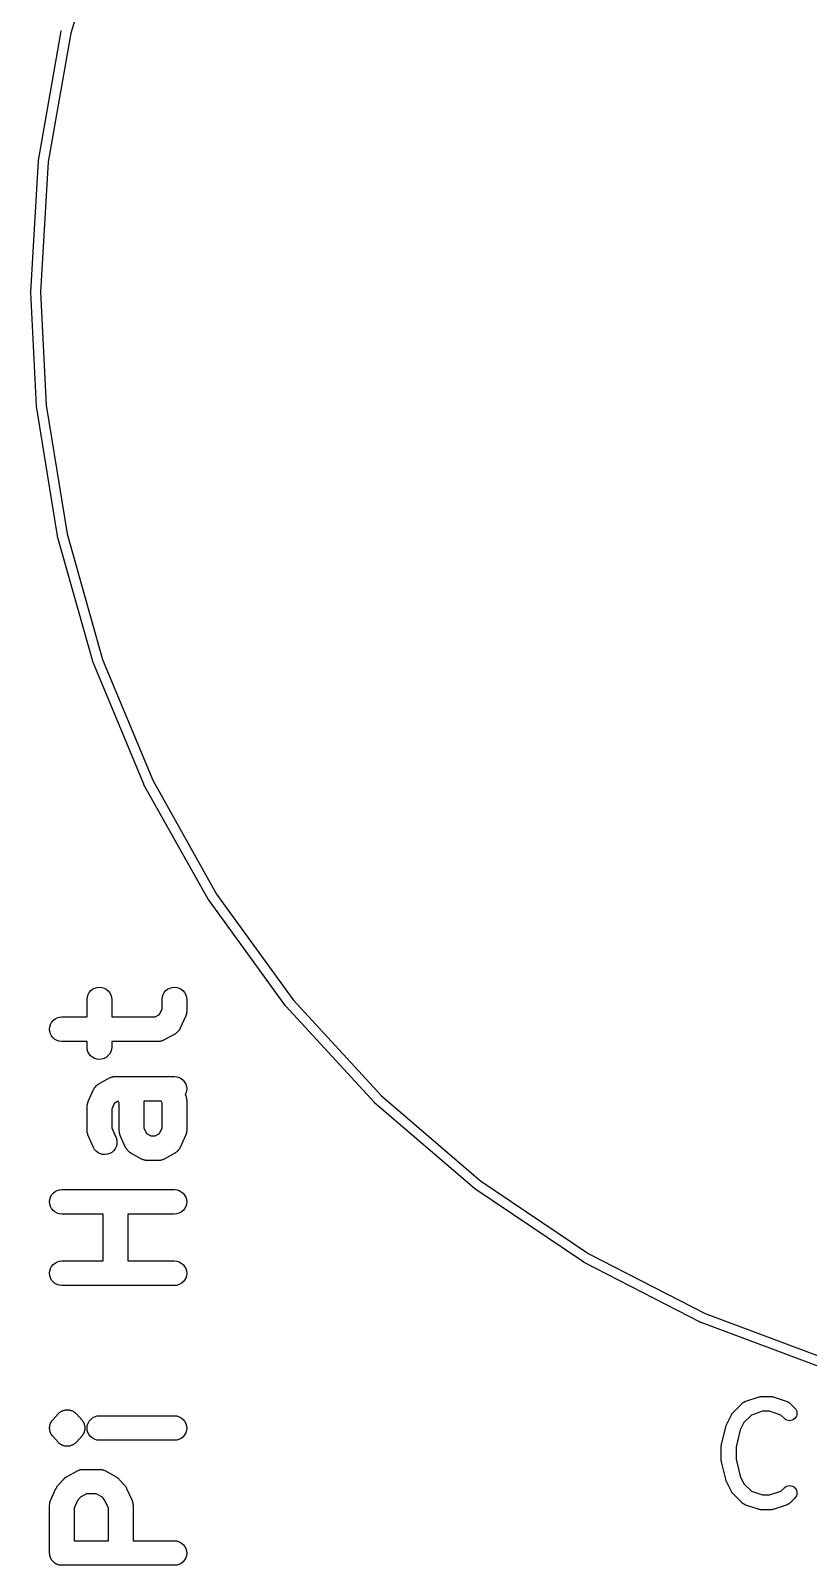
# Model space of a CAD drawing. Extents: x 122.8 to 186.2, y -119.4 to -70.3.
# Drawn here: x 122.79 to 130.69, y -102.82 to -87.23 of the extents above; entities that cross this region are included whole.
import ezdxf

# ---------------------------------------------------------------- set-up
doc = ezdxf.new("R2010")
doc.units = 0
doc.layers.add('BLACK', color=7, linetype='CONTINUOUS')

msp = doc.modelspace()

# ---------------------------------------------------------------- linework, layer by layer
at = {"layer": 'BLACK', "linetype": 'CONTINUOUS'}
for p, q in [((123.58, -85.9845), (123.198, -87.2547)), ((122.868, -88.5462), (123.1, -87.2343)), ((123.198, -87.2547), (122.967, -88.5608)), ((123.1, -87.2343), (123.101, -87.2294)), ((123.101, -87.2291), (123.101, -87.2287)), ((123.101, -87.2294), (123.101, -87.2291)), ((122.789, -89.8811), (122.867, -88.552)), ((122.867, -88.547), (122.868, -88.5466)), ((122.867, -88.552), (122.867, -88.547)), ((122.868, -88.5466), (122.868, -88.5462)), ((122.967, -88.5608), (122.889, -89.884)), ((122.789, -89.885), (122.789, -89.8811)), ((122.789, -89.8887), (122.789, -89.885)), ((122.847, -91.0396), (122.789, -89.8887)), ((122.889, -89.884), (122.889, -89.885)), ((122.889, -89.885), (122.889, -89.8862)), ((122.889, -89.8862), (122.947, -91.0318)), ((122.847, -91.0398), (122.847, -91.0396)), ((122.847, -91.04), (122.847, -91.0398)), ((122.848, -91.045), (122.847, -91.04)), ((123.06, -92.3604), (122.848, -91.045)), ((122.947, -91.0318), (123.158, -92.3416)), ((123.06, -92.3607), (123.06, -92.3604)), ((123.06, -92.3611), (123.06, -92.3607)), ((123.061, -92.3661), (123.06, -92.3611)), ((123.425, -93.6477), (123.061, -92.3661)), ((123.158, -92.3416), (123.52, -93.6176)), ((123.425, -93.6481), (123.425, -93.6477)), ((123.425, -93.6485), (123.425, -93.6481)), ((123.427, -93.6531), (123.425, -93.6485)), ((123.427, -93.6533), (123.427, -93.6531)), ((123.938, -94.8837), (123.427, -93.6533)), ((123.427, -93.6533), (123.427, -93.6533)), ((123.52, -93.6176), (124.029, -94.8427)), ((123.938, -94.8841), (123.938, -94.8837)), ((123.938, -94.8844), (123.938, -94.8841)), ((123.94, -94.8889), (123.938, -94.8844)), ((123.94, -94.889), (123.94, -94.8889)), ((124.591, -96.0514), (123.94, -94.889)), ((123.94, -94.889), (123.94, -94.889)), ((124.029, -94.8427), (124.677, -96)), ((124.677, -96), (125.456, -97.0738)), ((124.592, -96.0517), (124.591, -96.0514)), ((124.592, -96.0521), (124.592, -96.0517)), ((124.594, -96.0562), (124.592, -96.0521)), ((124.595, -96.0563), (124.594, -96.0562)), ((124.595, -96.0564), (124.595, -96.0563)), ((125.377, -97.1349), (124.595, -96.0564)), ((123.399, -96.9818), (123.418, -96.9665)), ((123.418, -96.9665), (123.44, -96.9552)), ((123.44, -96.9552), (123.463, -96.9483)), ((123.463, -96.9483), (123.488, -96.9461)), ((123.488, -96.9461), (123.512, -96.9487)), ((123.512, -96.9487), (123.535, -96.9559)), ((123.535, -96.9559), (123.557, -96.9675)), ((123.557, -96.9675), (123.576, -96.983)), ((124.161, -96.9818), (124.18, -96.9665)), ((124.18, -96.9665), (124.202, -96.9552)), ((124.202, -96.9552), (124.225, -96.9483)), ((124.225, -96.9483), (124.25, -96.9461)), ((124.25, -96.9461), (124.274, -96.9487)), ((124.274, -96.9487), (124.297, -96.9559)), ((124.297, -96.9559), (124.319, -96.9675)), ((124.319, -96.9675), (124.338, -96.983)), ((123.362, -97.0694), (123.365, -97.0451)), ((123.362, -97.0711), (123.362, -97.0694)), ((123.362, -97.2485), (123.362, -97.0711)), ((123.365, -97.0451), (123.372, -97.0219)), ((123.372, -97.0219), (123.384, -97.0005)), ((123.384, -97.0005), (123.399, -96.9818)), ((123.576, -96.983), (123.591, -97.0019)), ((123.591, -97.0019), (123.602, -97.0235)), ((123.602, -97.0235), (123.609, -97.0468)), ((123.609, -97.0468), (123.612, -97.0711)), ((123.612, -97.0711), (123.612, -97.2485)), ((124.124, -97.0694), (124.127, -97.0451)), ((124.124, -97.0711), (124.124, -97.0694)), ((124.124, -97.1652), (124.124, -97.0711)), ((124.127, -97.0451), (124.134, -97.0219)), ((124.134, -97.0219), (124.146, -97.0005)), ((124.146, -97.0005), (124.161, -96.9818)), ((124.338, -96.983), (124.353, -97.0019)), ((124.353, -97.0019), (124.364, -97.0235)), ((124.364, -97.0235), (124.371, -97.0468)), ((124.371, -97.0468), (124.374, -97.0711)), ((124.374, -97.0711), (124.374, -97.1921)), ((125.456, -97.0738), (126.355, -98.0494)), ((123.002, -97.3036), (123.018, -97.2848)), ((123.018, -97.2848), (123.037, -97.2694)), ((123.037, -97.2694), (123.058, -97.2579)), ((123.058, -97.2579), (123.082, -97.2509)), ((123.082, -97.2509), (123.106, -97.2485)), ((123.106, -97.2485), (123.362, -97.2485)), ((123.612, -97.2485), (124.053, -97.2485)), ((124.053, -97.2485), (124.097, -97.2239)), ((124.097, -97.2239), (124.124, -97.1652)), ((124.363, -97.2434), (124.308, -97.3643)), ((124.364, -97.2413), (124.363, -97.2423)), ((124.363, -97.2423), (124.363, -97.2434)), ((124.367, -97.2307), (124.364, -97.2413)), ((124.371, -97.2202), (124.367, -97.2307)), ((124.372, -97.207), (124.371, -97.2181)), ((124.371, -97.2181), (124.371, -97.2191)), ((124.371, -97.2191), (124.371, -97.2202)), ((124.374, -97.1961), (124.372, -97.207)), ((124.374, -97.1921), (124.374, -97.1938)), ((124.374, -97.1938), (124.374, -97.1949)), ((124.374, -97.1949), (124.374, -97.1961)), ((125.377, -97.1352), (125.377, -97.1349)), ((125.377, -97.1355), (125.377, -97.1352)), ((125.38, -97.1394), (125.377, -97.1355)), ((126.283, -98.1193), (125.38, -97.1394)), ((122.981, -97.3726), (122.983, -97.3484)), ((122.983, -97.3969), (122.981, -97.3726)), ((122.983, -97.3484), (122.991, -97.3251)), ((122.99, -97.4203), (122.983, -97.3969)), ((123.001, -97.4419), (122.99, -97.4203)), ((122.991, -97.3251), (123.002, -97.3036)), ((123.017, -97.461), (123.001, -97.4419)), ((124.255, -97.4223), (124.146, -97.4828)), ((124.257, -97.4209), (124.255, -97.4223)), ((124.259, -97.4197), (124.257, -97.4209)), ((124.267, -97.4139), (124.259, -97.4197)), ((124.275, -97.4084), (124.267, -97.4139)), ((124.277, -97.4066), (124.275, -97.4084)), ((124.279, -97.4051), (124.277, -97.4066)), ((124.285, -97.3978), (124.279, -97.4051)), ((124.292, -97.3909), (124.285, -97.3978)), ((124.294, -97.3888), (124.292, -97.3909)), ((124.295, -97.3869), (124.294, -97.3888)), ((124.3, -97.3786), (124.295, -97.3869)), ((124.305, -97.3704), (124.3, -97.3786)), ((124.306, -97.3681), (124.305, -97.3704)), ((124.308, -97.3659), (124.306, -97.3681)), ((124.308, -97.3643), (124.308, -97.3659)), ((123.035, -97.4766), (123.017, -97.461)), ((123.057, -97.4884), (123.035, -97.4766)), ((123.08, -97.4958), (123.057, -97.4884)), ((123.104, -97.4985), (123.08, -97.4958)), ((123.106, -97.4985), (123.104, -97.4985)), ((123.362, -97.4985), (123.106, -97.4985)), ((123.362, -97.5549), (123.362, -97.4985)), ((123.364, -97.5792), (123.362, -97.5549)), ((123.371, -97.6026), (123.364, -97.5792)), ((123.609, -97.5809), (123.602, -97.6042)), ((123.612, -97.5567), (123.609, -97.5809)), ((124.086, -97.4985), (123.612, -97.4985)), ((123.612, -97.4985), (123.612, -97.5549)), ((123.612, -97.5549), (123.612, -97.5567)), ((124.092, -97.4979), (124.086, -97.4985)), ((124.098, -97.4978), (124.092, -97.4979)), ((124.104, -97.4967), (124.098, -97.4978)), ((124.11, -97.4961), (124.104, -97.4967)), ((124.116, -97.4943), (124.11, -97.4961)), ((124.122, -97.493), (124.116, -97.4943)), ((124.128, -97.4908), (124.122, -97.493)), ((124.133, -97.4891), (124.128, -97.4908)), ((124.139, -97.4861), (124.133, -97.4891)), ((124.145, -97.4836), (124.139, -97.4861)), ((124.146, -97.4828), (124.145, -97.4836)), ((123.383, -97.6241), (123.371, -97.6026)), ((123.398, -97.643), (123.383, -97.6241)), ((123.417, -97.6586), (123.398, -97.643)), ((123.438, -97.6702), (123.417, -97.6586)), ((123.462, -97.6774), (123.438, -97.6702)), ((123.486, -97.6799), (123.462, -97.6774)), ((123.51, -97.6777), (123.486, -97.6799)), ((123.534, -97.6708), (123.51, -97.6777)), ((123.555, -97.6595), (123.534, -97.6708)), ((123.574, -97.6442), (123.555, -97.6595)), ((123.59, -97.6255), (123.574, -97.6442)), ((123.602, -97.6042), (123.59, -97.6255)), ((123.481, -97.9295), (123.589, -97.869)), ((123.589, -97.869), (123.591, -97.8682)), ((123.591, -97.8682), (123.597, -97.8657)), ((123.597, -97.8657), (123.602, -97.8627)), ((123.602, -97.8627), (123.608, -97.861)), ((123.608, -97.861), (123.613, -97.8588)), ((123.613, -97.8588), (123.62, -97.8575)), ((123.62, -97.8575), (123.626, -97.8556)), ((123.626, -97.8556), (123.632, -97.8551)), ((123.632, -97.8551), (123.637, -97.8539)), ((123.637, -97.8539), (123.644, -97.8539)), ((123.644, -97.8539), (123.65, -97.8533)), ((123.65, -97.8533), (124.249, -97.8533)), ((124.249, -97.8533), (124.251, -97.8533)), ((124.251, -97.8533), (124.275, -97.856)), ((124.275, -97.856), (124.298, -97.8634)), ((124.298, -97.8634), (124.319, -97.8751)), ((124.319, -97.8751), (124.338, -97.8908)), ((124.338, -97.8908), (124.353, -97.9098)), ((124.353, -97.9098), (124.365, -97.9314)), ((123.373, -98.1084), (123.427, -97.9874)), ((123.427, -97.9874), (123.428, -97.9859)), ((123.428, -97.9859), (123.429, -97.9837)), ((123.429, -97.9837), (123.43, -97.9813)), ((123.43, -97.9813), (123.435, -97.9732)), ((123.435, -97.9732), (123.44, -97.9649)), ((123.44, -97.9649), (123.442, -97.963)), ((123.442, -97.963), (123.443, -97.9608)), ((123.443, -97.9608), (123.45, -97.9539)), ((123.45, -97.9539), (123.457, -97.9467)), ((123.457, -97.9467), (123.459, -97.9452)), ((123.459, -97.9452), (123.46, -97.9433)), ((123.46, -97.9433), (123.468, -97.9378)), ((123.468, -97.9378), (123.476, -97.932)), ((123.476, -97.932), (123.478, -97.9309)), ((123.478, -97.9309), (123.481, -97.9295)), ((124.364, -98.0267), (124.358, -98.0376)), ((124.358, -98.0376), (124.363, -98.0479)), ((124.363, -98.0479), (124.364, -98.0495)), ((124.371, -98.0034), (124.364, -98.0267)), ((124.364, -98.0495), (124.364, -98.0506)), ((124.364, -98.0506), (124.364, -98.0516)), ((124.364, -98.0516), (124.368, -98.0622)), ((124.365, -97.9314), (124.372, -97.9548)), ((124.368, -98.0622), (124.371, -98.0727)), ((124.374, -97.9791), (124.371, -98.0034)), ((124.372, -97.9548), (124.374, -97.9791)), ((126.355, -98.0494), (127.361, -98.9136)), ((123.362, -98.1557), (123.363, -98.1447)), ((123.362, -98.1568), (123.362, -98.1557)), ((123.362, -98.1579), (123.362, -98.1568)), ((123.362, -98.1597), (123.362, -98.1579)), ((123.362, -98.4016), (123.362, -98.1597)), ((123.363, -98.1447), (123.365, -98.1337)), ((123.365, -98.1315), (123.369, -98.121)), ((123.365, -98.1326), (123.365, -98.1315)), ((123.365, -98.1337), (123.365, -98.1326)), ((123.369, -98.121), (123.372, -98.1104)), ((123.372, -98.1095), (123.373, -98.1084)), ((123.372, -98.1104), (123.372, -98.1095)), ((123.638, -98.1279), (123.612, -98.1865)), ((123.612, -98.1865), (123.612, -98.3748)), ((123.679, -98.1052), (123.638, -98.1279)), ((123.688, -98.126), (123.679, -98.1052)), ((123.688, -98.4016), (123.688, -98.126)), ((123.938, -98.1033), (123.938, -98.3748)), ((124.114, -98.1033), (123.938, -98.1033)), ((124.124, -98.126), (124.114, -98.1033)), ((124.124, -98.3748), (124.124, -98.126)), ((124.371, -98.0727), (124.371, -98.0739)), ((124.371, -98.0739), (124.371, -98.0749)), ((124.371, -98.0749), (124.373, -98.086)), ((124.373, -98.086), (124.374, -98.097)), ((124.374, -98.097), (124.374, -98.0981)), ((124.374, -98.0981), (124.374, -98.0992)), ((124.374, -98.0992), (124.374, -98.4016)), ((126.283, -98.1196), (126.283, -98.1193)), ((126.284, -98.1199), (126.283, -98.1196)), ((126.287, -98.1233), (126.284, -98.1199)), ((126.287, -98.1234), (126.287, -98.1233)), ((127.298, -98.9913), (126.287, -98.1234)), ((126.287, -98.1234), (126.287, -98.1234)), ((123.612, -98.3748), (123.655, -98.4713)), ((123.938, -98.3748), (123.965, -98.4334)), ((124.097, -98.4334), (124.124, -98.3748)), ((123.362, -98.4027), (123.362, -98.4016)), ((123.362, -98.4038), (123.362, -98.4027)), ((123.363, -98.4149), (123.362, -98.4038)), ((123.364, -98.4259), (123.363, -98.4149)), ((123.365, -98.4269), (123.364, -98.4259)), ((123.365, -98.4281), (123.365, -98.4269)), ((123.368, -98.4386), (123.365, -98.4281)), ((123.371, -98.4492), (123.368, -98.4386)), ((123.372, -98.4502), (123.371, -98.4492)), ((123.372, -98.4513), (123.372, -98.4502)), ((123.373, -98.4529), (123.372, -98.4513)), ((123.427, -98.5738), (123.373, -98.4529)), ((123.655, -98.4713), (123.656, -98.4728)), ((123.656, -98.4728), (123.663, -98.4961)), ((123.663, -98.4961), (123.666, -98.5203)), ((123.666, -98.5203), (123.664, -98.5446)), ((123.689, -98.4027), (123.688, -98.4016)), ((123.688, -98.4038), (123.689, -98.4027)), ((123.69, -98.4149), (123.688, -98.4038)), ((123.691, -98.4259), (123.69, -98.4149)), ((123.691, -98.4269), (123.691, -98.4259)), ((123.691, -98.4281), (123.691, -98.4269)), ((123.695, -98.4386), (123.691, -98.4281)), ((123.698, -98.4492), (123.695, -98.4386)), ((123.698, -98.4502), (123.698, -98.4492)), ((123.699, -98.4513), (123.698, -98.4502)), ((123.699, -98.4529), (123.699, -98.4513)), ((123.754, -98.5738), (123.699, -98.4529)), ((123.965, -98.4334), (124.009, -98.458)), ((124.009, -98.458), (124.053, -98.458)), ((124.053, -98.458), (124.097, -98.4334)), ((124.363, -98.4529), (124.308, -98.5738)), ((124.364, -98.4508), (124.363, -98.4518)), ((124.363, -98.4518), (124.363, -98.4529)), ((124.367, -98.4403), (124.364, -98.4508)), ((124.371, -98.4298), (124.367, -98.4403)), ((124.372, -98.4166), (124.371, -98.4276)), ((124.371, -98.4276), (124.371, -98.4287)), ((124.371, -98.4287), (124.371, -98.4298)), ((124.374, -98.4056), (124.372, -98.4166)), ((124.374, -98.4016), (124.374, -98.4033)), ((124.374, -98.4033), (124.374, -98.4045)), ((124.374, -98.4045), (124.374, -98.4056)), ((123.439, -98.595), (123.427, -98.5738)), ((123.455, -98.6134), (123.439, -98.595)), ((123.475, -98.6284), (123.455, -98.6134)), ((123.497, -98.6393), (123.475, -98.6284)), ((123.52, -98.6457), (123.497, -98.6393)), ((123.544, -98.6475), (123.52, -98.6457)), ((123.569, -98.6445), (123.544, -98.6475)), ((123.592, -98.6369), (123.569, -98.6445)), ((123.613, -98.6249), (123.592, -98.6369)), ((123.632, -98.609), (123.613, -98.6249)), ((123.647, -98.5898), (123.632, -98.609)), ((123.658, -98.5681), (123.647, -98.5898)), ((123.664, -98.5446), (123.658, -98.5681)), ((123.755, -98.576), (123.754, -98.5738)), ((123.756, -98.5784), (123.755, -98.576)), ((123.761, -98.5866), (123.756, -98.5784)), ((123.766, -98.595), (123.761, -98.5866)), ((123.768, -98.5969), (123.766, -98.595)), ((123.769, -98.5991), (123.768, -98.5969)), ((123.776, -98.6061), (123.769, -98.5991)), ((123.782, -98.6134), (123.776, -98.6061)), ((123.784, -98.615), (123.782, -98.6134)), ((123.786, -98.6168), (123.784, -98.615)), ((123.794, -98.6224), (123.786, -98.6168)), ((123.801, -98.6284), (123.794, -98.6224)), ((123.804, -98.6295), (123.801, -98.6284)), ((123.806, -98.631), (123.804, -98.6295)), ((123.807, -98.6318), (123.806, -98.631)), ((123.916, -98.6923), (123.807, -98.6318)), ((124.255, -98.6318), (124.146, -98.6923)), ((124.257, -98.6304), (124.255, -98.6318)), ((124.259, -98.6293), (124.257, -98.6304)), ((124.267, -98.6234), (124.259, -98.6293)), ((124.275, -98.6179), (124.267, -98.6234)), ((124.277, -98.6161), (124.275, -98.6179)), ((124.279, -98.6146), (124.277, -98.6161)), ((124.285, -98.6074), (124.279, -98.6146)), ((124.292, -98.6004), (124.285, -98.6074)), ((124.294, -98.5983), (124.292, -98.6004)), ((124.295, -98.5964), (124.294, -98.5983)), ((124.3, -98.5881), (124.295, -98.5964)), ((124.305, -98.58), (124.3, -98.5881)), ((124.306, -98.5776), (124.305, -98.58)), ((124.308, -98.5754), (124.306, -98.5776)), ((124.308, -98.5738), (124.308, -98.5754)), ((123.922, -98.6948), (123.916, -98.6923)), ((123.927, -98.6979), (123.922, -98.6948)), ((123.933, -98.6997), (123.927, -98.6979)), ((123.938, -98.702), (123.933, -98.6997)), ((123.945, -98.7034), (123.938, -98.702)), ((123.951, -98.7053), (123.945, -98.7034)), ((123.956, -98.7059), (123.951, -98.7053)), ((123.962, -98.7072), (123.956, -98.7059)), ((123.969, -98.7073), (123.962, -98.7072)), ((123.975, -98.708), (123.969, -98.7073)), ((123.977, -98.708), (123.975, -98.708)), ((124.086, -98.708), (123.977, -98.708)), ((124.092, -98.7074), (124.086, -98.708)), ((124.098, -98.7074), (124.092, -98.7074)), ((124.104, -98.7062), (124.098, -98.7074)), ((124.11, -98.7056), (124.104, -98.7062)), ((124.116, -98.7038), (124.11, -98.7056)), ((124.122, -98.7025), (124.116, -98.7038)), ((124.128, -98.7003), (124.122, -98.7025)), ((124.133, -98.6986), (124.128, -98.7003)), ((124.139, -98.6956), (124.133, -98.6986)), ((124.145, -98.6931), (124.139, -98.6956)), ((124.146, -98.6923), (124.145, -98.6931)), ((123.082, -99.0047), (123.106, -99.0023)), ((123.106, -99.0023), (124.249, -99.0023)), ((124.249, -99.0023), (124.251, -99.0023)), ((124.251, -99.0023), (124.275, -99.005)), ((127.298, -98.9916), (127.298, -98.9913)), ((127.299, -98.9918), (127.298, -98.9916)), ((127.303, -98.9948), (127.299, -98.9918)), ((127.303, -98.9949), (127.303, -98.9948)), ((128.408, -99.7389), (127.303, -98.9949)), ((127.303, -98.9949), (127.303, -98.9949)), ((127.361, -98.9136), (128.461, -99.6543)), ((122.981, -99.1264), (122.983, -99.1022)), ((122.983, -99.1507), (122.981, -99.1264)), ((122.983, -99.1022), (122.991, -99.0789)), ((122.99, -99.1741), (122.983, -99.1507)), ((122.991, -99.0789), (123.002, -99.0574)), ((123.002, -99.0574), (123.018, -99.0386)), ((123.018, -99.0386), (123.037, -99.0232)), ((123.037, -99.0232), (123.058, -99.0117)), ((123.058, -99.0117), (123.082, -99.0047)), ((124.275, -99.005), (124.298, -99.0124)), ((124.298, -99.0124), (124.319, -99.0242)), ((124.319, -99.0242), (124.338, -99.0399)), ((124.338, -99.0399), (124.353, -99.0589)), ((124.353, -99.0589), (124.365, -99.0805)), ((124.371, -99.1524), (124.364, -99.1757)), ((124.365, -99.0805), (124.372, -99.1039)), ((124.374, -99.1282), (124.371, -99.1524)), ((124.372, -99.1039), (124.374, -99.1282)), ((123.001, -99.1958), (122.99, -99.1741)), ((123.017, -99.2148), (123.001, -99.1958)), ((123.035, -99.2304), (123.017, -99.2148)), ((123.057, -99.2422), (123.035, -99.2304)), ((123.08, -99.2496), (123.057, -99.2422)), ((123.104, -99.2523), (123.08, -99.2496)), ((123.106, -99.2523), (123.104, -99.2523)), ((123.525, -99.2523), (123.106, -99.2523)), ((123.525, -99.728), (123.525, -99.2523)), ((124.249, -99.2523), (123.775, -99.2523)), ((123.775, -99.2523), (123.775, -99.728)), ((124.273, -99.2499), (124.249, -99.2523)), ((124.296, -99.2429), (124.273, -99.2499)), ((124.318, -99.2314), (124.296, -99.2429)), ((124.337, -99.216), (124.318, -99.2314)), ((124.352, -99.1972), (124.337, -99.216)), ((124.364, -99.1757), (124.352, -99.1972)), ((123.002, -99.7831), (123.018, -99.7643)), ((123.018, -99.7643), (123.037, -99.7489)), ((123.037, -99.7489), (123.058, -99.7375)), ((123.058, -99.7375), (123.082, -99.7304)), ((123.082, -99.7304), (123.106, -99.728)), ((123.106, -99.728), (123.525, -99.728)), ((123.775, -99.728), (124.249, -99.728)), ((124.249, -99.728), (124.251, -99.728)), ((124.251, -99.728), (124.275, -99.7308)), ((124.275, -99.7308), (124.298, -99.7381)), ((124.298, -99.7381), (124.319, -99.7499)), ((124.319, -99.7499), (124.338, -99.7656)), ((124.338, -99.7656), (124.353, -99.7846)), ((128.408, -99.7391), (128.408, -99.7389)), ((128.409, -99.7394), (128.408, -99.7391)), ((128.413, -99.7419), (128.409, -99.7394)), ((129.597, -100.352), (128.413, -99.7419)), ((128.461, -99.6543), (129.641, -100.262)), ((122.981, -99.8521), (122.983, -99.8279)), ((122.983, -99.8764), (122.981, -99.8521)), ((122.983, -99.8279), (122.991, -99.8046)), ((122.99, -99.8998), (122.983, -99.8764)), ((123.001, -99.9215), (122.99, -99.8998)), ((122.991, -99.8046), (123.002, -99.7831)), ((123.017, -99.9405), (123.001, -99.9215)), ((124.352, -99.9229), (124.337, -99.9417)), ((124.364, -99.9015), (124.352, -99.9229)), ((124.353, -99.7846), (124.365, -99.8062)), ((124.371, -99.8782), (124.364, -99.9015)), ((124.365, -99.8062), (124.372, -99.8296)), ((124.374, -99.8539), (124.371, -99.8782)), ((124.372, -99.8296), (124.374, -99.8539)), ((123.035, -99.9562), (123.017, -99.9405)), ((123.057, -99.9679), (123.035, -99.9562)), ((123.08, -99.9753), (123.057, -99.9679)), ((123.104, -99.978), (123.08, -99.9753)), ((123.106, -99.978), (123.104, -99.978)), ((124.249, -99.978), (123.106, -99.978)), ((124.273, -99.9756), (124.249, -99.978)), ((124.296, -99.9686), (124.273, -99.9756)), ((124.318, -99.9571), (124.296, -99.9686)), ((124.337, -99.9417), (124.318, -99.9571)), ((129.598, -100.352), (129.597, -100.352)), ((129.603, -100.354), (129.598, -100.352)), ((129.598, -100.352), (129.598, -100.352)), ((130.85, -100.822), (129.603, -100.354)), ((129.603, -100.354), (129.603, -100.354)), ((129.603, -100.354), (129.603, -100.354)), ((129.641, -100.262), (130.883, -100.727)), ((129.923, -101.27), (130.018, -101.175)), ((130.018, -101.175), (130.019, -101.174)), ((130.019, -101.174), (130.021, -101.173)), ((130.021, -101.173), (130.022, -101.171)), ((130.022, -101.171), (130.026, -101.168)), ((130.026, -101.168), (130.03, -101.165)), ((130.03, -101.165), (130.032, -101.164)), ((130.032, -101.164), (130.034, -101.163)), ((130.034, -101.163), (130.039, -101.161)), ((130.039, -101.161), (130.043, -101.158)), ((130.043, -101.158), (130.045, -101.158)), ((130.045, -101.158), (130.047, -101.157)), ((130.047, -101.157), (130.19, -101.109)), ((130.19, -101.109), (130.191, -101.109)), ((130.191, -101.109), (130.195, -101.108)), ((130.195, -101.108), (130.199, -101.107)), ((130.199, -101.107), (130.202, -101.107)), ((130.202, -101.107), (130.206, -101.106)), ((130.206, -101.106), (130.21, -101.106)), ((130.21, -101.106), (130.214, -101.105)), ((130.214, -101.105), (130.309, -101.105)), ((130.309, -101.105), (130.31, -101.105)), ((130.31, -101.105), (130.314, -101.106)), ((130.314, -101.106), (130.319, -101.106)), ((130.319, -101.106), (130.322, -101.107)), ((130.322, -101.107), (130.325, -101.107)), ((130.325, -101.107), (130.329, -101.108)), ((130.329, -101.108), (130.333, -101.109)), ((130.333, -101.109), (130.476, -101.157)), ((130.476, -101.157), (130.477, -101.157)), ((130.477, -101.157), (130.479, -101.158)), ((130.479, -101.158), (130.481, -101.159)), ((130.481, -101.159), (130.485, -101.161)), ((130.485, -101.161), (130.49, -101.163)), ((130.49, -101.163), (130.492, -101.165)), ((130.492, -101.165), (130.494, -101.166)), ((130.494, -101.166), (130.498, -101.169)), ((130.498, -101.169), (130.502, -101.172)), ((130.502, -101.172), (130.503, -101.174)), ((130.503, -101.174), (130.505, -101.175)), ((130.505, -101.175), (130.553, -101.223)), ((123.01, -101.346), (123.013, -101.342)), ((123.013, -101.342), (123.067, -101.281)), ((123.067, -101.281), (123.069, -101.28)), ((123.069, -101.28), (123.073, -101.276)), ((123.073, -101.276), (123.077, -101.271)), ((123.077, -101.271), (123.082, -101.268)), ((123.082, -101.268), (123.087, -101.264)), ((123.087, -101.264), (123.092, -101.261)), ((123.092, -101.261), (123.097, -101.257)), ((123.097, -101.257), (123.103, -101.255)), ((123.103, -101.255), (123.108, -101.251)), ((123.108, -101.251), (123.114, -101.249)), ((123.114, -101.249), (123.119, -101.247)), ((123.119, -101.247), (123.125, -101.245)), ((123.125, -101.245), (123.131, -101.243)), ((123.131, -101.243), (123.137, -101.243)), ((123.137, -101.243), (123.143, -101.241)), ((123.143, -101.241), (123.149, -101.241)), ((123.149, -101.241), (123.155, -101.24)), ((123.155, -101.24), (123.161, -101.24)), ((123.161, -101.24), (123.167, -101.24)), ((123.167, -101.24), (123.173, -101.241)), ((123.173, -101.241), (123.179, -101.241)), ((123.179, -101.241), (123.185, -101.243)), ((123.185, -101.243), (123.191, -101.244)), ((123.191, -101.244), (123.197, -101.246)), ((123.197, -101.246), (123.203, -101.247)), ((123.203, -101.247), (123.209, -101.25)), ((123.209, -101.25), (123.214, -101.252)), ((123.214, -101.252), (123.219, -101.255)), ((123.219, -101.255), (123.225, -101.258)), ((123.225, -101.258), (123.23, -101.262)), ((123.23, -101.262), (123.235, -101.265)), ((123.235, -101.265), (123.24, -101.269)), ((123.24, -101.269), (123.245, -101.273)), ((123.245, -101.273), (123.249, -101.277)), ((123.249, -101.277), (123.253, -101.281)), ((123.253, -101.281), (123.308, -101.342)), ((123.308, -101.342), (123.309, -101.343)), ((123.383, -101.356), (123.399, -101.337)), ((123.399, -101.337), (123.418, -101.321)), ((123.418, -101.321), (123.439, -101.31)), ((123.439, -101.31), (123.463, -101.303)), ((123.463, -101.303), (123.487, -101.3)), ((123.487, -101.3), (124.249, -101.3)), ((124.249, -101.3), (124.251, -101.3)), ((124.251, -101.3), (124.275, -101.303)), ((124.275, -101.303), (124.298, -101.311)), ((124.298, -101.311), (124.319, -101.322)), ((124.319, -101.322), (124.338, -101.338)), ((124.338, -101.338), (124.353, -101.357)), ((129.861, -101.385), (129.909, -101.29)), ((129.909, -101.289), (129.912, -101.285)), ((129.909, -101.29), (129.909, -101.289)), ((129.912, -101.285), (129.914, -101.282)), ((129.914, -101.282), (129.915, -101.279)), ((129.915, -101.279), (129.917, -101.276)), ((129.917, -101.276), (129.92, -101.273)), ((129.92, -101.273), (129.923, -101.27)), ((130.112, -101.294), (130.037, -101.368)), ((130.226, -101.255), (130.112, -101.294)), ((130.297, -101.255), (130.226, -101.255)), ((130.412, -101.294), (130.297, -101.255)), ((130.447, -101.329), (130.412, -101.294)), ((130.458, -101.338), (130.447, -101.329)), ((130.471, -101.345), (130.458, -101.338)), ((130.541, -101.338), (130.528, -101.345)), ((130.552, -101.329), (130.541, -101.338)), ((130.562, -101.318), (130.552, -101.329)), ((130.553, -101.223), (130.553, -101.223)), ((130.553, -101.223), (130.563, -101.235)), ((130.569, -101.305), (130.562, -101.318)), ((130.563, -101.235), (130.569, -101.248)), ((130.569, -101.248), (130.573, -101.262)), ((130.573, -101.291), (130.569, -101.305)), ((130.573, -101.262), (130.575, -101.276)), ((130.575, -101.276), (130.573, -101.291)), ((122.981, -101.418), (122.982, -101.412)), ((122.981, -101.421), (122.981, -101.418)), ((122.981, -101.425), (122.981, -101.421)), ((122.981, -101.428), (122.981, -101.425)), ((122.981, -101.432), (122.981, -101.428)), ((122.982, -101.437), (122.981, -101.432)), ((122.982, -101.407), (122.983, -101.404)), ((122.982, -101.412), (122.982, -101.407)), ((122.982, -101.442), (122.982, -101.437)), ((122.983, -101.445), (122.982, -101.442)), ((122.983, -101.4), (122.984, -101.397)), ((122.983, -101.404), (122.983, -101.4)), ((122.983, -101.449), (122.983, -101.445)), ((122.984, -101.452), (122.983, -101.449)), ((122.984, -101.397), (122.985, -101.393)), ((122.985, -101.456), (122.984, -101.452)), ((122.985, -101.393), (122.987, -101.389)), ((122.986, -101.461), (122.985, -101.456)), ((122.987, -101.466), (122.986, -101.461)), ((122.987, -101.389), (122.988, -101.383)), ((122.989, -101.469), (122.987, -101.466)), ((122.988, -101.383), (122.99, -101.38)), ((122.99, -101.472), (122.989, -101.469)), ((122.99, -101.38), (122.991, -101.377)), ((122.992, -101.475), (122.99, -101.472)), ((122.991, -101.377), (122.992, -101.374)), ((122.992, -101.374), (122.993, -101.371)), ((122.993, -101.479), (122.992, -101.475)), ((122.993, -101.371), (122.996, -101.366)), ((122.995, -101.483), (122.993, -101.479)), ((122.998, -101.488), (122.995, -101.483)), ((122.996, -101.366), (122.998, -101.361)), ((122.998, -101.361), (123.001, -101.359)), ((123, -101.491), (122.998, -101.488)), ((123.001, -101.494), (123, -101.491)), ((123.001, -101.359), (123.002, -101.356)), ((123.003, -101.497), (123.001, -101.494)), ((123.002, -101.356), (123.004, -101.353)), ((123.005, -101.5), (123.003, -101.497)), ((123.004, -101.353), (123.006, -101.35)), ((123.006, -101.35), (123.01, -101.346)), ((123.309, -101.343), (123.312, -101.347)), ((123.312, -101.347), (123.315, -101.351)), ((123.316, -101.498), (123.314, -101.501)), ((123.315, -101.351), (123.317, -101.354)), ((123.318, -101.495), (123.316, -101.498)), ((123.317, -101.354), (123.319, -101.357)), ((123.32, -101.492), (123.318, -101.495)), ((123.319, -101.357), (123.321, -101.36)), ((123.322, -101.489), (123.32, -101.492)), ((123.321, -101.36), (123.323, -101.363)), ((123.324, -101.485), (123.322, -101.489)), ((123.323, -101.363), (123.325, -101.368)), ((123.327, -101.48), (123.324, -101.485)), ((123.325, -101.368), (123.328, -101.372)), ((123.328, -101.477), (123.327, -101.48)), ((123.328, -101.372), (123.329, -101.375)), ((123.33, -101.474), (123.328, -101.477)), ((123.329, -101.375), (123.331, -101.379)), ((123.331, -101.47), (123.33, -101.474)), ((123.331, -101.379), (123.332, -101.382)), ((123.332, -101.467), (123.331, -101.47)), ((123.332, -101.382), (123.333, -101.385)), ((123.334, -101.462), (123.332, -101.467)), ((123.333, -101.385), (123.334, -101.39)), ((123.334, -101.39), (123.336, -101.395)), ((123.336, -101.457), (123.334, -101.462)), ((123.336, -101.395), (123.336, -101.399)), ((123.336, -101.399), (123.337, -101.402)), ((123.337, -101.451), (123.336, -101.454)), ((123.336, -101.454), (123.336, -101.457)), ((123.337, -101.402), (123.338, -101.405)), ((123.338, -101.444), (123.337, -101.447)), ((123.337, -101.447), (123.337, -101.451)), ((123.338, -101.405), (123.339, -101.409)), ((123.339, -101.438), (123.338, -101.444)), ((123.339, -101.409), (123.339, -101.414)), ((123.339, -101.414), (123.34, -101.419)), ((123.34, -101.419), (123.339, -101.423)), ((123.339, -101.423), (123.34, -101.426)), ((123.34, -101.426), (123.339, -101.43)), ((123.339, -101.43), (123.339, -101.433)), ((123.339, -101.433), (123.339, -101.438)), ((123.362, -101.425), (123.364, -101.4)), ((123.364, -101.449), (123.362, -101.425)), ((123.364, -101.4), (123.372, -101.377)), ((123.371, -101.472), (123.364, -101.449)), ((123.382, -101.494), (123.371, -101.472)), ((123.372, -101.377), (123.383, -101.356)), ((123.398, -101.513), (123.382, -101.494)), ((124.352, -101.495), (124.337, -101.514)), ((124.364, -101.474), (124.352, -101.495)), ((124.353, -101.357), (124.365, -101.379)), ((124.371, -101.451), (124.364, -101.474)), ((124.365, -101.379), (124.372, -101.402)), ((124.374, -101.426), (124.371, -101.451)), ((124.372, -101.402), (124.374, -101.426)), ((129.808, -101.591), (129.855, -101.4)), ((129.855, -101.4), (129.856, -101.399)), ((129.856, -101.399), (129.858, -101.392)), ((129.856, -101.399), (129.856, -101.399)), ((129.856, -101.399), (129.856, -101.399)), ((129.858, -101.392), (129.861, -101.386)), ((129.861, -101.386), (129.861, -101.385)), ((129.861, -101.385), (129.861, -101.385)), ((129.999, -101.445), (129.956, -101.618)), ((130.037, -101.368), (129.999, -101.445)), ((130.485, -101.349), (130.471, -101.345)), ((130.499, -101.351), (130.485, -101.349)), ((130.514, -101.349), (130.499, -101.351)), ((130.528, -101.345), (130.514, -101.349)), ((123.009, -101.503), (123.005, -101.5)), ((123.012, -101.508), (123.009, -101.503)), ((123.013, -101.509), (123.012, -101.508)), ((123.067, -101.57), (123.013, -101.509)), ((123.072, -101.574), (123.067, -101.57)), ((123.076, -101.578), (123.072, -101.574)), ((123.081, -101.582), (123.076, -101.578)), ((123.085, -101.586), (123.081, -101.582)), ((123.091, -101.589), (123.085, -101.586)), ((123.096, -101.593), (123.091, -101.589)), ((123.101, -101.595), (123.096, -101.593)), ((123.106, -101.599), (123.101, -101.595)), ((123.112, -101.601), (123.106, -101.599)), ((123.118, -101.603), (123.112, -101.601)), ((123.123, -101.605), (123.118, -101.603)), ((123.129, -101.607), (123.123, -101.605)), ((123.135, -101.608), (123.129, -101.607)), ((123.141, -101.609), (123.135, -101.608)), ((123.147, -101.61), (123.141, -101.609)), ((123.153, -101.611), (123.147, -101.61)), ((123.159, -101.61), (123.153, -101.611)), ((123.166, -101.611), (123.159, -101.61)), ((123.172, -101.61), (123.166, -101.611)), ((123.178, -101.61), (123.172, -101.61)), ((123.184, -101.608), (123.178, -101.61)), ((123.19, -101.607), (123.184, -101.608)), ((123.195, -101.605), (123.19, -101.607)), ((123.201, -101.604), (123.195, -101.605)), ((123.207, -101.601), (123.201, -101.604)), ((123.213, -101.599), (123.207, -101.601)), ((123.218, -101.596), (123.213, -101.599)), ((123.223, -101.594), (123.218, -101.596)), ((123.228, -101.59), (123.223, -101.594)), ((123.234, -101.587), (123.228, -101.59)), ((123.238, -101.583), (123.234, -101.587)), ((123.243, -101.579), (123.238, -101.583)), ((123.247, -101.575), (123.243, -101.579)), ((123.252, -101.571), (123.247, -101.575)), ((123.253, -101.569), (123.252, -101.571)), ((123.308, -101.509), (123.253, -101.569)), ((123.311, -101.505), (123.308, -101.509)), ((123.314, -101.501), (123.311, -101.505)), ((123.416, -101.529), (123.398, -101.513)), ((123.438, -101.54), (123.416, -101.529)), ((123.461, -101.548), (123.438, -101.54)), ((123.485, -101.55), (123.461, -101.548)), ((123.487, -101.55), (123.485, -101.55)), ((124.249, -101.55), (123.487, -101.55)), ((124.273, -101.548), (124.249, -101.55)), ((124.296, -101.541), (124.273, -101.548)), ((124.318, -101.53), (124.296, -101.541)), ((124.337, -101.514), (124.318, -101.53)), ((129.806, -101.605), (129.807, -101.599)), ((129.806, -101.607), (129.806, -101.605)), ((129.806, -101.608), (129.806, -101.607)), ((129.806, -101.609), (129.806, -101.608)), ((129.806, -101.752), (129.806, -101.609)), ((129.807, -101.593), (129.808, -101.592)), ((129.807, -101.599), (129.807, -101.593)), ((129.808, -101.592), (129.808, -101.591)), ((129.956, -101.618), (129.956, -101.743)), ((129.806, -101.753), (129.806, -101.752)), ((129.806, -101.754), (129.806, -101.753)), ((129.806, -101.76), (129.806, -101.754)), ((129.807, -101.766), (129.806, -101.76)), ((129.807, -101.768), (129.807, -101.766)), ((129.808, -101.769), (129.807, -101.768)), ((129.808, -101.77), (129.808, -101.769)), ((129.855, -101.96), (129.808, -101.77)), ((129.956, -101.743), (129.999, -101.916)), ((123.067, -102.007), (123.122, -101.947)), ((123.122, -101.947), (123.123, -101.945)), ((123.123, -101.945), (123.129, -101.94)), ((123.129, -101.94), (123.134, -101.935)), ((123.134, -101.935), (123.138, -101.932)), ((123.138, -101.932), (123.141, -101.929)), ((123.141, -101.929), (123.148, -101.925)), ((123.148, -101.925), (123.154, -101.921)), ((123.154, -101.921), (123.263, -101.86)), ((123.263, -101.86), (123.264, -101.86)), ((123.264, -101.86), (123.27, -101.857)), ((123.27, -101.857), (123.276, -101.854)), ((123.276, -101.854), (123.281, -101.852)), ((123.281, -101.852), (123.287, -101.85)), ((123.287, -101.85), (123.293, -101.849)), ((123.293, -101.849), (123.299, -101.847)), ((123.299, -101.847), (123.305, -101.847)), ((123.305, -101.847), (123.311, -101.845)), ((123.311, -101.845), (123.317, -101.845)), ((123.317, -101.845), (123.324, -101.845)), ((123.324, -101.845), (123.487, -101.845)), ((123.487, -101.845), (123.489, -101.845)), ((123.489, -101.845), (123.495, -101.845)), ((123.495, -101.845), (123.501, -101.846)), ((123.501, -101.846), (123.507, -101.847)), ((123.507, -101.847), (123.513, -101.847)), ((123.513, -101.847), (123.519, -101.849)), ((123.519, -101.849), (123.525, -101.851)), ((123.525, -101.851), (123.53, -101.853)), ((123.53, -101.853), (123.536, -101.855)), ((123.536, -101.855), (123.542, -101.858)), ((123.542, -101.858), (123.548, -101.86)), ((123.548, -101.86), (123.656, -101.921)), ((123.656, -101.921), (123.658, -101.922)), ((123.658, -101.922), (123.664, -101.926)), ((123.664, -101.926), (123.671, -101.93)), ((123.671, -101.93), (123.674, -101.933)), ((123.674, -101.933), (123.678, -101.936)), ((123.678, -101.936), (123.683, -101.941)), ((123.683, -101.941), (123.689, -101.947)), ((123.689, -101.947), (123.743, -102.007)), ((129.856, -101.961), (129.855, -101.96)), ((129.858, -101.968), (129.856, -101.961)), ((129.856, -101.961), (129.856, -101.961)), ((129.999, -101.916), (130.037, -101.993)), ((122.992, -102.16), (123.046, -102.039)), ((123.046, -102.039), (123.047, -102.038)), ((123.047, -102.038), (123.05, -102.032)), ((123.05, -102.032), (123.053, -102.027)), ((123.053, -102.027), (123.056, -102.022)), ((123.056, -102.022), (123.059, -102.017)), ((123.059, -102.017), (123.064, -102.012)), ((123.064, -102.012), (123.067, -102.007)), ((123.356, -102.095), (123.294, -102.129)), ((123.454, -102.095), (123.356, -102.095)), ((123.517, -102.129), (123.454, -102.095)), ((123.743, -102.007), (123.744, -102.008)), ((123.744, -102.008), (123.748, -102.013)), ((123.748, -102.013), (123.752, -102.018)), ((123.752, -102.018), (123.755, -102.023)), ((123.755, -102.023), (123.758, -102.028)), ((123.758, -102.028), (123.761, -102.034)), ((123.761, -102.034), (123.764, -102.039)), ((123.764, -102.039), (123.819, -102.16)), ((129.86, -101.974), (129.858, -101.968)), ((129.861, -101.975), (129.86, -101.974)), ((129.861, -101.976), (129.861, -101.975)), ((129.861, -101.975), (129.861, -101.975)), ((129.909, -102.071), (129.861, -101.976)), ((129.911, -102.075), (129.909, -102.071)), ((129.913, -102.078), (129.911, -102.075)), ((129.915, -102.081), (129.913, -102.078)), ((129.917, -102.083), (129.915, -102.081)), ((129.919, -102.087), (129.917, -102.083)), ((129.922, -102.09), (129.919, -102.087)), ((129.923, -102.091), (129.922, -102.09)), ((130.018, -102.186), (129.923, -102.091)), ((130.037, -101.993), (130.112, -102.067)), ((130.112, -102.067), (130.226, -102.105)), ((130.226, -102.105), (130.297, -102.105)), ((130.297, -102.105), (130.412, -102.067)), ((130.412, -102.067), (130.447, -102.032)), ((130.447, -102.031), (130.459, -102.022)), ((130.447, -102.032), (130.447, -102.031)), ((130.459, -102.022), (130.472, -102.016)), ((130.472, -102.016), (130.486, -102.011)), ((130.486, -102.011), (130.5, -102.01)), ((130.5, -102.01), (130.515, -102.012)), ((130.515, -102.012), (130.529, -102.016)), ((130.529, -102.016), (130.542, -102.023)), ((130.542, -102.023), (130.553, -102.032)), ((130.553, -102.032), (130.562, -102.044)), ((130.562, -102.044), (130.569, -102.057)), ((130.569, -102.114), (130.562, -102.127)), ((130.569, -102.057), (130.573, -102.071)), ((130.573, -102.1), (130.569, -102.114)), ((130.573, -102.071), (130.575, -102.085)), ((130.575, -102.085), (130.573, -102.1)), ((122.981, -102.208), (122.982, -102.197)), ((122.981, -102.209), (122.981, -102.208)), ((122.981, -102.21), (122.981, -102.209)), ((122.981, -102.212), (122.981, -102.21)), ((122.981, -102.695), (122.981, -102.212)), ((122.982, -102.197), (122.984, -102.186)), ((122.984, -102.183), (122.988, -102.173)), ((122.984, -102.185), (122.984, -102.183)), ((122.984, -102.186), (122.984, -102.185)), ((122.988, -102.173), (122.991, -102.162)), ((122.991, -102.161), (122.992, -102.16)), ((122.991, -102.162), (122.991, -102.161)), ((123.266, -102.16), (123.231, -102.238)), ((123.231, -102.238), (123.231, -102.57)), ((123.294, -102.129), (123.266, -102.16)), ((123.544, -102.16), (123.517, -102.129)), ((123.58, -102.238), (123.544, -102.16)), ((123.58, -102.57), (123.58, -102.238)), ((123.819, -102.16), (123.819, -102.162)), ((123.819, -102.162), (123.82, -102.163)), ((123.82, -102.163), (123.82, -102.164)), ((123.82, -102.164), (123.823, -102.175)), ((123.823, -102.175), (123.827, -102.185)), ((123.827, -102.185), (123.827, -102.186)), ((123.827, -102.186), (123.827, -102.187)), ((123.827, -102.187), (123.828, -102.198)), ((123.828, -102.198), (123.83, -102.209)), ((123.83, -102.209), (123.829, -102.21)), ((123.829, -102.21), (123.83, -102.212)), ((123.83, -102.212), (123.83, -102.57)), ((130.02, -102.187), (130.018, -102.186)), ((130.021, -102.189), (130.02, -102.187)), ((130.025, -102.192), (130.021, -102.189)), ((130.029, -102.195), (130.025, -102.192)), ((130.031, -102.196), (130.029, -102.195)), ((130.033, -102.197), (130.031, -102.196)), ((130.038, -102.2), (130.033, -102.197)), ((130.042, -102.202), (130.038, -102.2)), ((130.044, -102.203), (130.042, -102.202)), ((130.046, -102.204), (130.044, -102.203)), ((130.047, -102.204), (130.046, -102.204)), ((130.19, -102.252), (130.047, -102.204)), ((130.194, -102.252), (130.19, -102.252)), ((130.198, -102.254), (130.194, -102.252)), ((130.201, -102.254), (130.198, -102.254)), ((130.204, -102.255), (130.201, -102.254)), ((130.209, -102.255), (130.204, -102.255)), ((130.213, -102.255), (130.209, -102.255)), ((130.214, -102.255), (130.213, -102.255)), ((130.309, -102.255), (130.214, -102.255)), ((130.313, -102.255), (130.309, -102.255)), ((130.318, -102.255), (130.313, -102.255)), ((130.321, -102.254), (130.318, -102.255)), ((130.324, -102.254), (130.321, -102.254)), ((130.328, -102.253), (130.324, -102.254)), ((130.332, -102.252), (130.328, -102.253)), ((130.333, -102.252), (130.332, -102.252)), ((130.476, -102.204), (130.333, -102.252)), ((130.478, -102.203), (130.476, -102.204)), ((130.48, -102.202), (130.478, -102.203)), ((130.484, -102.2), (130.48, -102.202)), ((130.489, -102.198), (130.484, -102.2)), ((130.491, -102.197), (130.489, -102.198)), ((130.493, -102.196), (130.491, -102.197)), ((130.497, -102.192), (130.493, -102.196)), ((130.501, -102.19), (130.497, -102.192)), ((130.503, -102.188), (130.501, -102.19)), ((130.504, -102.187), (130.503, -102.188)), ((130.505, -102.186), (130.504, -102.187)), ((130.553, -102.138), (130.505, -102.186)), ((130.562, -102.127), (130.553, -102.138)), ((123.231, -102.57), (123.58, -102.57)), ((123.83, -102.57), (124.249, -102.57)), ((124.249, -102.57), (124.251, -102.57)), ((124.251, -102.57), (124.275, -102.573)), ((124.275, -102.573), (124.298, -102.581)), ((124.298, -102.581), (124.319, -102.592)), ((122.982, -102.707), (122.981, -102.695)), ((122.983, -102.719), (122.982, -102.707)), ((122.983, -102.72), (122.983, -102.719)), ((122.983, -102.719), (122.983, -102.719)), ((122.987, -102.731), (122.983, -102.72)), ((122.99, -102.742), (122.987, -102.731)), ((122.99, -102.743), (122.99, -102.742)), ((122.996, -102.753), (122.99, -102.743)), ((122.99, -102.743), (122.99, -102.743)), ((124.319, -102.592), (124.338, -102.608)), ((124.338, -102.608), (124.353, -102.627)), ((124.364, -102.744), (124.352, -102.765)), ((124.353, -102.627), (124.365, -102.649)), ((124.371, -102.721), (124.364, -102.744)), ((124.365, -102.649), (124.372, -102.672)), ((124.374, -102.696), (124.371, -102.721)), ((124.372, -102.672), (124.374, -102.696)), ((123.001, -102.764), (122.996, -102.753)), ((123.002, -102.764), (123.001, -102.764)), ((123.002, -102.765), (123.002, -102.764)), ((123.009, -102.774), (123.002, -102.765)), ((123.017, -102.783), (123.009, -102.774)), ((123.026, -102.791), (123.017, -102.783)), ((123.017, -102.783), (123.017, -102.783)), ((123.017, -102.783), (123.017, -102.783)), ((123.035, -102.799), (123.026, -102.791)), ((123.036, -102.799), (123.035, -102.799)), ((123.046, -102.805), (123.036, -102.799)), ((123.036, -102.799), (123.036, -102.799)), ((123.057, -102.81), (123.046, -102.805)), ((123.057, -102.811), (123.057, -102.81)), ((123.057, -102.81), (123.057, -102.81)), ((123.069, -102.814), (123.057, -102.811)), ((123.08, -102.818), (123.069, -102.814)), ((123.081, -102.818), (123.08, -102.818)), ((123.08, -102.818), (123.08, -102.818)), ((123.092, -102.819), (123.081, -102.818)), ((123.104, -102.82), (123.092, -102.819)), ((123.105, -102.82), (123.104, -102.82)), ((123.106, -102.82), (123.105, -102.82)), ((123.105, -102.82), (123.105, -102.82)), ((123.105, -102.82), (123.105, -102.82)), ((124.249, -102.82), (123.106, -102.82)), ((124.273, -102.818), (124.249, -102.82)), ((124.296, -102.811), (124.273, -102.818)), ((124.318, -102.8), (124.296, -102.811)), ((124.337, -102.784), (124.318, -102.8)), ((124.352, -102.765), (124.337, -102.784))]:
    msp.add_line(p, q, dxfattribs=at)

doc.saveas('drawing.dxf')
